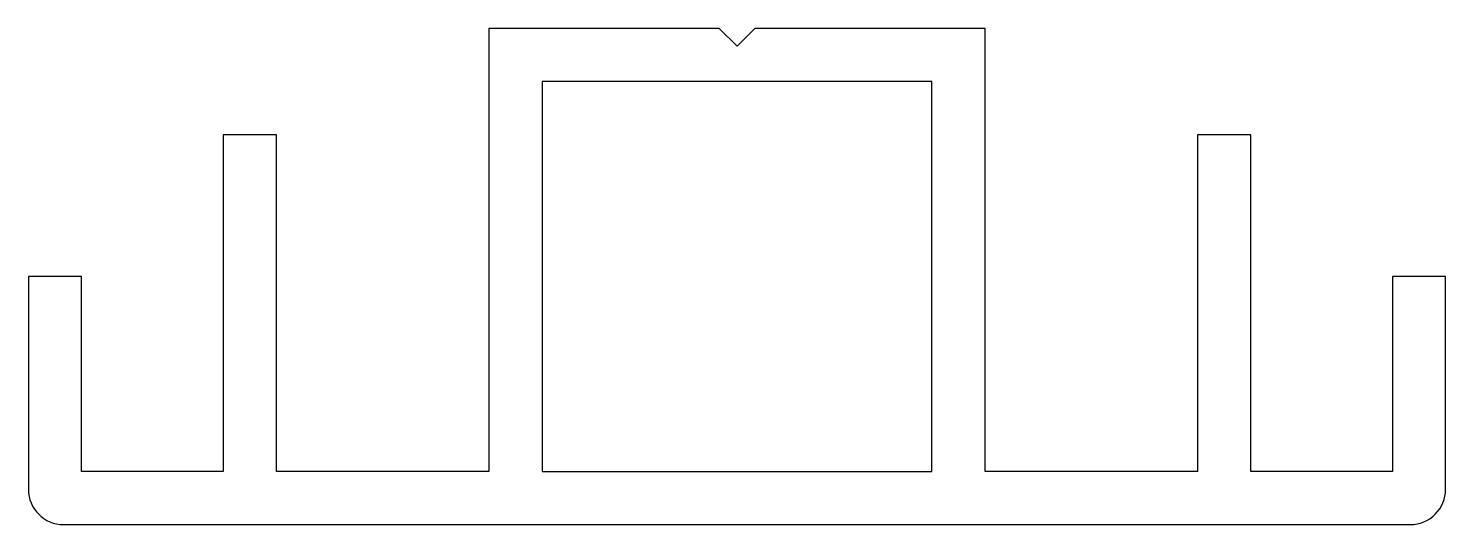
# Model space of a CAD drawing. Extents: x 535.4 to 575.4, y 570.7 to 584.7.
import ezdxf

# ---------------------------------------------------------------- set-up
doc = ezdxf.new("R2010")
doc.units = 0
doc.layers.get('0').update_dxf_attribs({"linetype": 'CONTINUOUS'})

msp = doc.modelspace()

# ---------------------------------------------------------------- linework, layer by layer
at = {"color": 0, "linetype": 'CONTINUOUS'}
msp.add_lwpolyline([(535.352, 571.718, 0.414213), (536.352, 570.718), (574.352, 570.718, 0.414214), (575.352, 571.718), (575.352, 577.718), (573.852, 577.718), (573.852, 572.218), (569.852, 572.218), (569.852, 581.718), (568.352, 581.718), (568.352, 572.218), (562.352, 572.218), (562.352, 584.718), (555.852, 584.718), (555.352, 584.218), (554.852, 584.718), (548.352, 584.718), (548.352, 572.218), (542.352, 572.218), (542.352, 581.718), (540.852, 581.718), (540.852, 572.218), (536.852, 572.218), (536.852, 577.718), (535.352, 577.718), (535.352, 571.718)], format="xyb", dxfattribs=at)
msp.add_lwpolyline([(549.852, 583.218), (549.852, 572.218), (560.852, 572.218), (560.852, 583.218)], close=True, dxfattribs=at)

doc.saveas('drawing.dxf')
